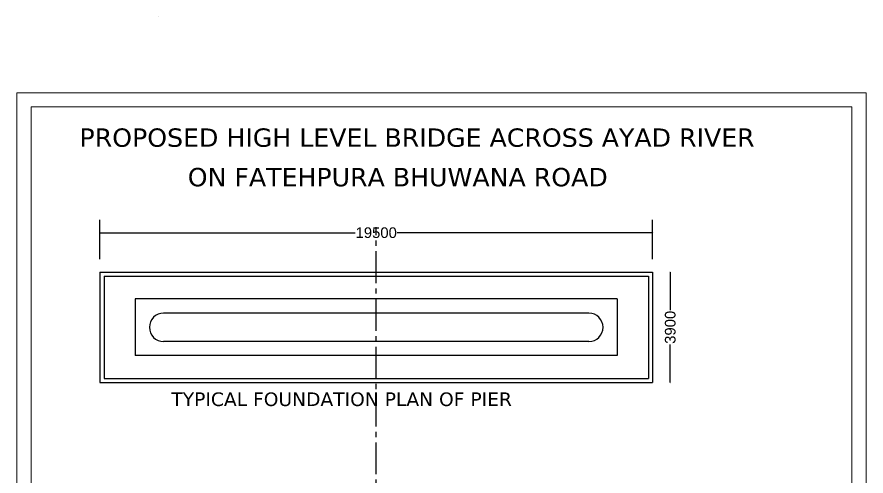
# Model space of a CAD drawing. Header units: metres. Extents: x 3053 to 161721, y 1019 to 100132.
# Drawn here: x 101826 to 161721, y 67731 to 100132 of the extents above; entities that cross this region are included whole.
import ezdxf

# ---------------------------------------------------------------- set-up
doc = ezdxf.new("R2010")
doc.units = ezdxf.units.M
doc.header["$MEASUREMENT"] = 0
doc.header["$PDMODE"] = 34
doc.linetypes.add('CENTER2', pattern=[1.125, 0.75, -0.125, 0.125, -0.125])
doc.layers.add('centreline', color=6, linetype='CENTER2')
doc.layers.add('PILLER', color=10, linetype='Continuous')
doc.layers.add('EXISTING B WALL', color=5, linetype='Continuous', lineweight=30)
doc.layers.add('S TEXT', color=7, linetype='Continuous', lineweight=20)
doc.styles.add('arial', font='ARIAL.TTF')
doc.styles.get("Standard").update_dxf_attribs({"font": 'verdana.TTF'})
doc.dimstyles.get("Standard").update_dxf_attribs({"dimtxt": 0.2, "dimasz": 0.2, "dimexe": 0.4, "dimexo": 0.4, "dimgap": 0.1, "dimtad": 0, "dimdec": 0, "dimzin": 0, "dimdsep": 46, "dimtxsty": 'arial', "dimblk": 'ARCHTICK', "dimcen": 0.05, "dimclrd": 6, "dimclre": 3, "dimaunit": 1, "dimadec": 1, "dimazin": 0, "dimtfac": 1, "dimtdec": 0, "dimtofl": 0, "dimtmove": 0, "dimatfit": 3, "dimfxl": 0, "dimtolj": 1, "dimtzin": 0, "dimarcsym": 0})

# ---------------------------------------------------------------- blocks, each defined once
blk = doc.blocks.new('_ArchTick')
at = {"color": 0, "linetype": 'ByBlock', "const_width": 0.15}
blk.add_lwpolyline([(-0.5, -0.5), (0.5, 0.5)], dxfattribs=at)
blk = doc.blocks.new('*D31')
at = {"layer": 'Defpoints', "color": 0}
for p in [(107667, 84903), (107667, 82127), (146667, 82127)]:
    blk.add_point(p, dxfattribs=at)
at = {"layer": 'EXISTING B WALL', "color": 3, "lineweight": -2}
for p, q in [((107667, 83027), (107667, 85803)), ((146667, 83027), (146667, 85803))]:
    blk.add_line(p, q, dxfattribs=at)
at = {"layer": 'EXISTING B WALL', "color": 6, "lineweight": -2}
for p, q in [((107667, 84903), (125693, 84903)), ((146667, 84903), (128642, 84903))]:
    blk.add_line(p, q, dxfattribs=at)
at = {"layer": 'EXISTING B WALL', "color": 6, "lineweight": -2, "xscale": 100, "yscale": 100, "zscale": 100, "rotation": 180}
blk.add_blockref('_ArchTick', (107667, 84903), dxfattribs=at)
at = {"layer": 'EXISTING B WALL', "color": 6, "lineweight": -2, "xscale": 100, "yscale": 100, "zscale": 100}
blk.add_blockref('_ArchTick', (146667, 84903), dxfattribs=at)
at = {"layer": 'EXISTING B WALL', "color": 0, "insert": (127167, 84903), "char_height": 750, "attachment_point": 5, "style": 'arial'}
blk.add_mtext('\\A1;19500', dxfattribs=at)
blk = doc.blocks.new('*D47')
at = {"layer": 'Defpoints', "color": 0}
for p in [(147912, 82127), (147912, 74327), (147912, 74327)]:
    blk.add_point(p, dxfattribs=at)
at = {"layer": 'EXISTING B WALL', "color": 6, "lineweight": -2}
for p, q in [((147912, 82127), (147912, 79445)), ((147912, 74327), (147912, 77008))]:
    blk.add_line(p, q, dxfattribs=at)
at = {"layer": 'EXISTING B WALL', "color": 6, "lineweight": -2, "xscale": 100, "yscale": 100, "zscale": 100}
for p, rotation in [((147912, 82127), 90), ((147912, 74327), 270)]:
    blk.add_blockref('_ArchTick', p, dxfattribs=dict(at, rotation=rotation))
at = {"layer": 'EXISTING B WALL', "color": 0, "insert": (147912, 78227), "char_height": 750, "attachment_point": 5, "rotation": 90, "style": 'arial'}
blk.add_mtext('\\A1;3900', dxfattribs=at)

msp = doc.modelspace()

# ---------------------------------------------------------------- linework, layer by layer
for p, q in [((111815.719, 100132.291), (111815.719, 100132.291)), ((107667.268, 82126.506), (107667.268, 74326.506)), ((107667.268, 82126.506), (146667.268, 82126.506)), ((146667.268, 82126.506), (146667.268, 74326.506)), ((107967.268, 81826.506), (107967.268, 74626.506)), ((107967.268, 81826.506), (146367.268, 81826.506)), ((146367.268, 81826.506), (146367.268, 74626.506)), ((127167.268, 80226.506), (110167.268, 80226.506)), ((127167.268, 76226.506), (110167.268, 76226.506)), ((107667.268, 74326.506), (146667.268, 74326.506)), ((107967.268, 74626.506), (146367.268, 74626.506))]:
    msp.add_line(p, q)
at = {"layer": 'centreline', "ltscale": 3000}
msp.add_line((127167.268, 37477.947), (127167.268, 85286.305), dxfattribs=at)
at = {"layer": 'PILLER'}
for p, q in [((110167.268, 80226.506), (110167.268, 76226.506)), ((144167.268, 80226.506), (110167.268, 80226.506)), ((144167.268, 80226.506), (144167.268, 76226.506)), ((127167.268, 79226.506), (112167.268, 79226.506)), ((142167.268, 79226.506), (112167.268, 79226.506)), ((127167.268, 77226.506), (112167.268, 77226.506)), ((142167.268, 77226.506), (112167.268, 77226.506)), ((144167.268, 76226.506), (110167.268, 76226.506))]:
    msp.add_line(p, q, dxfattribs=at)
for centre, start, end in [((112167.268, 78226.506), 90, 270), ((112167.268, 78226.506), 90, 270), ((142167.268, 78226.506), 270, 90)]:
    msp.add_arc(centre, 1000, start, end, dxfattribs=at)
at = {"layer": 'S TEXT'}
for points in [[(101826.224, 94786.922), (161720.66, 94786.922), (161720.66, 10367.931), (101826.224, 10367.931)], [(102826.224, 93786.922), (160720.66, 93786.922), (160720.66, 11367.931), (102826.224, 11367.931)]]:
    msp.add_lwpolyline(points, close=True, dxfattribs=at)

# ---------------------------------------------------------------- texts
at = {"attachment_point": 1}
for s, insert, char_height, width in [('PROPOSED HIGH LEVEL BRIDGE ACROSS AYAD RIVER ', (106236.631, 92266.055), 1296, 946585.6425), ('ON FATEHPURA BHUWANA ROAD', (113871.646, 89476.575), 1296, 946585.6425), ('TYPICAL FOUNDATION PLAN OF PIER', (112713.063, 73632.369), 960, 28614.0416)]:
    msp.add_mtext(s, dxfattribs=dict(at, insert=insert, char_height=char_height, width=width))

# ---------------------------------------------------------------- dimensions: what is measured, and where the dimension line sits
at = {"layer": 'EXISTING B WALL'}
dim = msp.add_linear_dim(base=(107667.268, 84903.375), p1=(146667.268, 82126.506), p2=(107667.268, 82126.506), dimstyle='Standard', override={"dimtxt": 750, "dimasz": 100, "dimexe": 900, "dimexo": 900, "dimgap": 100, "dimlfac": 0.5}, dxfattribs=at)
dim.commit()
dim.dimension.update_dxf_attribs({"geometry": '*D31', "text_midpoint": (127167.268, 84903.375)})
dim = msp.add_linear_dim(base=(147911.996, 74326.506), p1=(147911.996, 82126.506), p2=(147911.996, 74326.506), angle=90, dimstyle='Standard', override={"dimtxt": 750, "dimasz": 100, "dimexe": 900, "dimexo": 900, "dimgap": 100, "dimlfac": 0.5}, dxfattribs=at)
dim.commit()
dim.dimension.update_dxf_attribs({"geometry": '*D47', "text_midpoint": (147911.996, 78226.506)})

doc.saveas('drawing.dxf')
